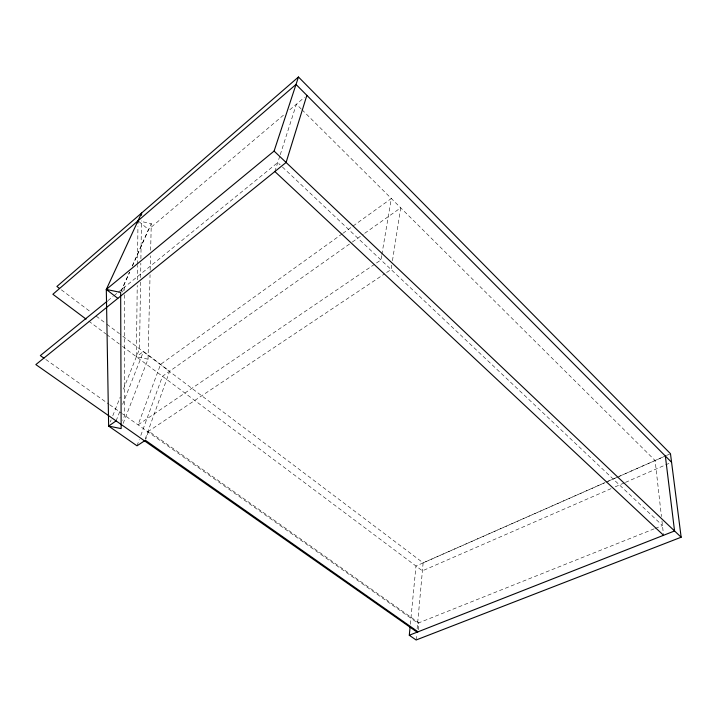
<?xml version="1.0" encoding="UTF-8"?>
<svg xmlns="http://www.w3.org/2000/svg" width="717" height="717" viewBox="0 0 717 717"><rect width="100%" height="100%" fill="white"/><g stroke="black" fill="none" stroke-linecap="round" stroke-linejoin="round"><path stroke-width="0.54" stroke-dasharray="3.58 2.69" d="M124.695 294.804L124.668 415.349L122.706 420.404M124.695 290.34L124.695 286.988L122.464 292.034M123.154 423.424L148.043 359.163L136.373 356.761L137.234 285.438M137.297 279.863L137.476 265.38M137.485 264.259L137.942 226.375M140.55 282.05L139.546 348.838L122.715 390.899M140.622 277.604L140.837 263.13M140.899 258.676L141.473 220.836M148.043 359.163L150.059 274.728M150.158 270.282L150.507 255.844M150.642 250.287L151.269 223.623L141.07 221.454M416.111 639.994L416.613 634.42M417.124 628.836L423.129 562.836L120.322 334.337M418.199 629.813L418.827 622.822L148.67 431.177L145.748 439.27M410.348 624.265L415.977 566.036L605.049 482.631M391.778 265.111L391.088 269.52L385.513 273.231M392.459 260.71L400.713 207.822L364.182 233.661M381.686 255.566L380.942 259.948L375.403 263.713M381.874 254.463L391.339 198.51L343.192 233.124M274.862 171.533L279.908 155.75M280.248 154.702L296.399 104.198L301.158 108.93M145.255 438.831L169.669 371.218L143.508 351.473L136.373 356.761M137.01 445.813L139.295 439.593M140.81 435.434L162.481 376.3L351.402 242.704M116.091 420.897L120.178 410.536M122.634 404.316L143.508 351.473M110.301 421.946L111.126 419.875M112.784 415.735L120.232 397.11M120.985 291.272L129.553 272.03M132.26 265.953L148.482 229.494L284.721 114.093M121.11 291.425L129.66 272.2M132.367 266.124L151.269 223.623M289.829 109.764L304.438 97.387M107.909 300.638L113.107 296.417M113.976 295.709L117.436 292.894M118.305 292.186L277.73 162.58L280.168 164.874M342.287 233.769L160.599 364.37L138.067 424.849L374.48 264.34M352.316 242.05L363.277 234.307M147.81 431.751L384.59 273.858M423.129 562.836L607.102 481.672M608.124 481.215L618.35 476.706M619.371 476.258L665.367 455.967M666.389 455.519L670.476 453.709M606.071 482.174L616.297 477.665M617.319 477.217L665.349 456.03M611.072 488.644L422.403 570.84L120.142 344.608M615.177 486.852L624.399 482.837M625.43 482.389L671.569 462.286M654.173 528.841L417.939 623.181L122.419 413.763M655.204 528.429L662.463 525.525L280.983 165.645M45.798 359.468L108.733 404.065M109.647 404.711L121.505 413.109M88.756 321.117L105.793 333.871M106.69 334.543L119.246 343.936M61.375 289.847L90.844 312.092M96.203 316.134L106.035 323.546M106.923 324.227L119.434 333.665M138.811 221.472L148.482 229.494M301.956 109.719L655.123 460.547L661.45 516.598M661.952 520.999L663.44 534.201"/><path stroke-width="1.08" d="M137.978 223.032L138.005 220.8M141.554 215.27L141.59 213.048L106.304 289.435L108.643 426.077L137.01 445.813L145.39 440.283L418.02 631.811M59.583 288.503L56.903 286.477L298.469 77.006L670.476 453.709L681.15 537.221L416.111 639.994L409.29 635.244L410.142 626.461M306.858 95.343L286.092 162.463L35.85 364.586L417.124 632.17M117.83 298.362L106.304 289.435L274.091 151.072L298.469 77.006M107.039 301.346L40.331 355.587L43.979 358.168M116.091 420.897L108.643 426.077L121.146 428.614L120.662 292.437L106.304 289.435M409.29 635.244L674.554 530.965L665.349 456.03M86.067 319.101L52.879 294.266L296.022 84.445L671.569 462.286M274.862 171.533L663.566 535.285M274.091 151.072L681.15 537.221"/></g></svg>
